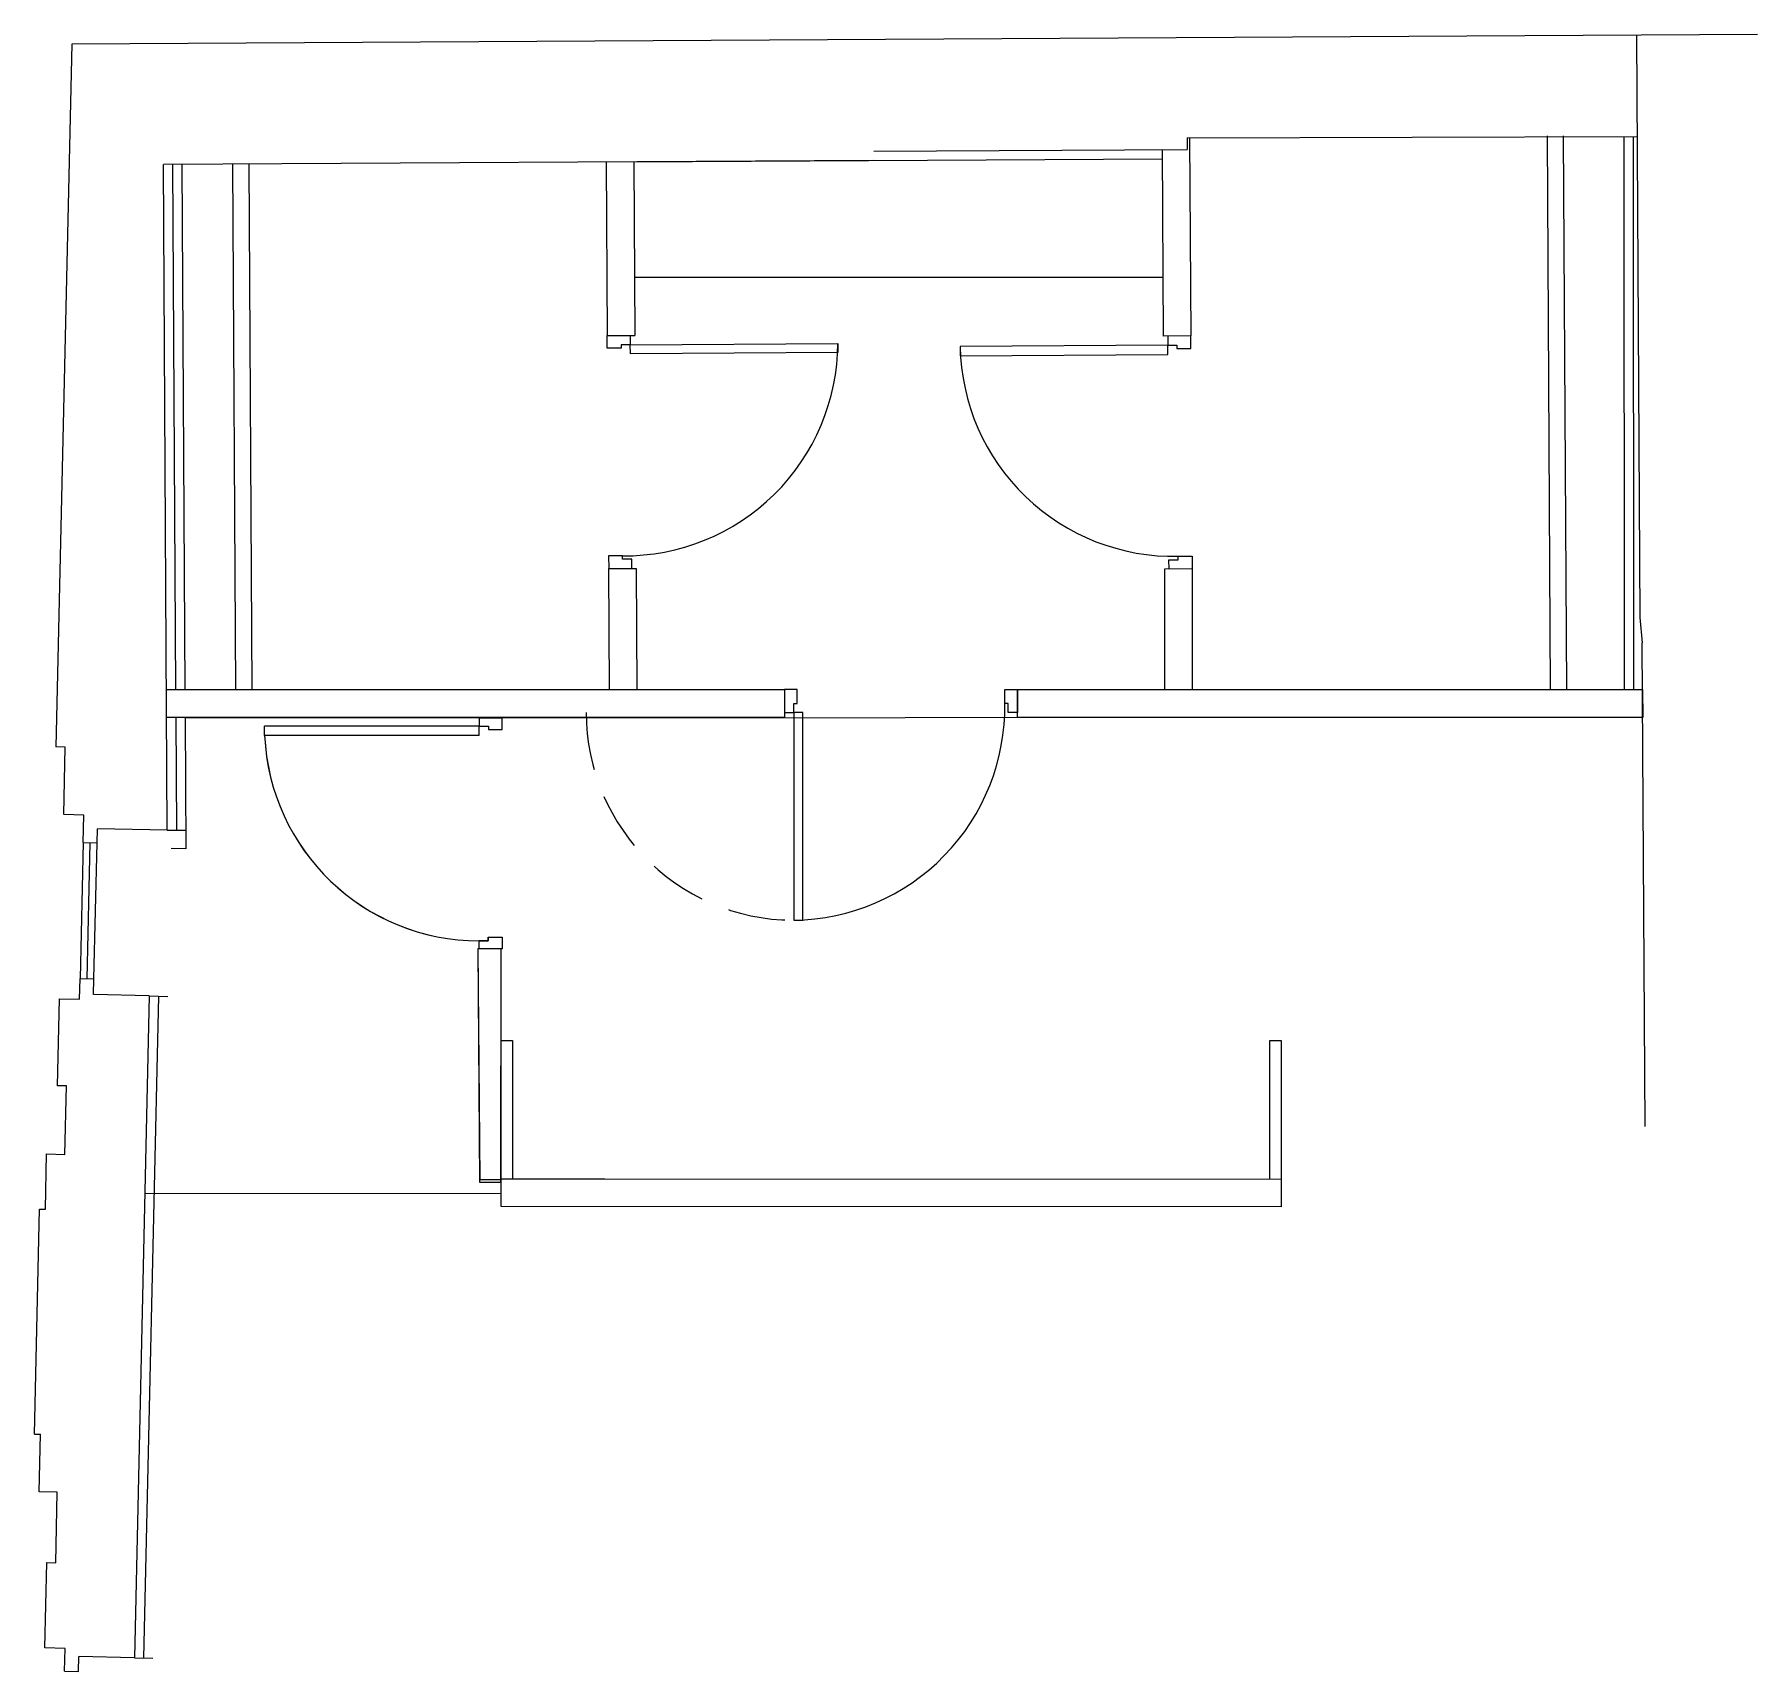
# Model space of a CAD drawing. Header units: metres. Extents: x -16.06 to -8.59, y 50.49 to 57.59.
import ezdxf

# ---------------------------------------------------------------- set-up
doc = ezdxf.new("R2010")
doc.units = ezdxf.units.M
doc.header["$LTSCALE"] = 2000
doc.linetypes.add('HIDDEN2', pattern=[0.0001875, 0.000125, -6.25e-05])
doc.layers.get('0').update_dxf_attribs({"true_color": 0x000000})
for name, color, linetype, true_color in [('01-FAC_CHASSIS EXI', 4, 'Continuous', 0x00ffff), ('02-ISOLATION', 6, 'Continuous', 0xff00ff), ('A-num pièce', 1, 'Continuous', 0xff0000), ('A-placo', 30, 'Continuous', 0xff7f00), ('A-projet', 7, 'Continuous', 0x5b6280)]:
    doc.layers.add(name, color=color, linetype=linetype, true_color=true_color)

# ---------------------------------------------------------------- blocks, each defined once
blk = doc.blocks.new('P_93100')
at = {"color": 0, "linetype": 'ByBlock', "lineweight": -2}
for p, q in [((0.425, 0.93), (0.465, 0.93)), ((0.425, 0), (0.425, 0.93)), ((0.465, 0), (0.465, 0.93)), ((-0.5, -0.1), (-0.5, 0)), ((-0.5, 0), (-0.465, 0)), ((-0.465, 0), (-0.465, -0.04)), ((0.425, 0), (0.465, 0)), ((0.465, 0), (0.465, -0.04)), ((0.5, 0), (0.465, 0)), ((0.5, -0.1), (0.5, 0)), ((-0.465, -0.04), (-0.45, -0.04)), ((-0.45, -0.04), (-0.45, -0.1)), ((0.465, -0.04), (0.45, -0.04)), ((0.45, -0.04), (0.45, -0.1)), ((-0.45, -0.1), (-0.5, -0.1)), ((0.45, -0.1), (0.5, -0.1))]:
    blk.add_line(p, q, dxfattribs=at)
blk.add_arc((0.465, 0), 0.9309, 92.46282, 180, dxfattribs=at)

msp = doc.modelspace()

# ---------------------------------------------------------------- linework, layer by layer
at = {"linetype": 'ByBlock', "lineweight": -2}
for p, q in [((-15.8947, 57.5463), (-15.9638, 54.5008)), ((-8.5865, 57.5884), (-15.8947, 57.5463)), ((-9.1113, 57.5854), (-9.0968, 55.0612)), ((-12.4185, 57.0821), (-11.0588, 57.0899)), ((-11.0588, 57.1399), (-9.1088, 57.1462)), ((-12.4183, 57.0421), (-15.4982, 57.0244)), ((-15.4816, 54.1392), (-15.4982, 57.0244)), ((-15.1982, 57.0261), (-15.1851, 54.7487)), ((-15.1282, 57.0265), (-15.1151, 54.7487)), ((-13.5783, 57.0354), (-13.5739, 56.2829)), ((-13.4583, 57.0361), (-13.4539, 56.2836)), ((-13.5739, 56.2829), (-13.4539, 56.2836)), ((-11.0439, 56.2818), (-11.1639, 56.2811)), ((-13.5681, 55.2729), (-13.4481, 55.2736)), ((-13.5681, 55.2729), (-13.5651, 54.7487)), ((-13.4481, 55.2736), (-13.4451, 54.7494)), ((-11.0381, 55.2718), (-11.158, 55.2711)), ((-11.158, 55.2711), (-11.158, 54.7488)), ((-11.0381, 55.2718), (-11.038, 54.7488)), ((-9.0741, 52.855), (-9.0862, 54.9513)), ((-15.9238, 54.4993), (-15.9638, 54.5008)), ((-15.9304, 54.2068), (-15.9238, 54.4993)), ((-15.8458, 54.085), (-15.8431, 54.2048)), ((-15.4816, 54.1392), (-15.7844, 54.1455)), ((-15.8611, 53.4063), (-15.8591, 53.4955)), ((-15.5592, 53.4206), (-15.6239, 50.5514)), ((-15.9569, 53.0314), (-15.9484, 53.4082)), ((-15.9249, 52.7338), (-15.9182, 53.0306)), ((-16.0096, 52.4958), (-16.0042, 52.7356)), ((-16.0571, 51.5213), (-16.0351, 52.4964)), ((-16.0373, 51.2708), (-16.0316, 51.5207)), ((-15.9648, 50.9635), (-15.958, 51.269)), ((-16.0119, 50.5942), (-16.0035, 50.9644)), ((-15.9268, 50.4933), (-15.9246, 50.5922)), ((-15.8668, 50.4919), (-15.8653, 50.5569)), ((-15.6239, 50.5514), (-15.8653, 50.5569))]:
    msp.add_line(p, q, dxfattribs=at)
for points in [[(-11.1685, 57.0893), (-11.1639, 56.2811)], [(-11.0588, 57.1399), (-11.0588, 57.0899)], [(-11.0488, 57.14), (-11.0439, 56.2818)], [(-9.4988, 57.1489), (-9.485, 54.7487)], [(-9.4288, 57.1493), (-9.415, 54.7487)], [(-13.4583, 57.0361), (-11.1683, 57.0493)], [(-9.0968, 55.0612), (-9.0862, 54.9513)], [(-15.8431, 54.2048), (-15.9304, 54.2068)], [(-15.7858, 54.0837), (-15.7844, 54.1455)], [(-15.8458, 54.085), (-15.7858, 54.0837)], [(-15.8591, 53.4955), (-15.7991, 53.4941)], [(-15.5592, 53.4206), (-15.8006, 53.4261), (-15.7991, 53.4941)], [(-15.9484, 53.4082), (-15.8611, 53.4063)], [(-15.9182, 53.0306), (-15.9569, 53.0314)], [(-16.0042, 52.7356), (-15.9249, 52.7338)], [(-16.0351, 52.4964), (-16.0096, 52.4958)], [(-16.0571, 51.5213), (-16.0316, 51.5207)], [(-15.958, 51.269), (-16.0373, 51.2708)], [(-16.0035, 50.9644), (-15.9648, 50.9635)], [(-15.9246, 50.5922), (-16.0119, 50.5942)], [(-15.9268, 50.4933), (-15.8668, 50.4919)]]:
    msp.add_lwpolyline(points, dxfattribs=at)
at = {"linetype": 'ByBlock', "lineweight": 18}
msp.add_lwpolyline([(-13.4554, 56.5361), (-11.1653, 56.5361)], dxfattribs=at)
at = {"linetype": 'ByBlock', "lineweight": -2}
for points in [[(-13.5736, 56.2279), (-13.5739, 56.2829), (-13.4739, 56.2835), (-13.4737, 56.2435), (-13.5137, 56.2433), (-13.5136, 56.2283)], [(-11.0436, 56.2268), (-11.0439, 56.2818), (-11.1439, 56.2812), (-11.1436, 56.2412), (-11.1036, 56.2414), (-11.1035, 56.2264)], [(-13.4734, 56.2035), (-13.4737, 56.2435), (-12.5737, 56.2493), (-12.5734, 56.2093)], [(-11.1434, 56.2012), (-11.1436, 56.2412), (-12.0436, 56.236), (-12.0434, 56.196)], [(-13.5678, 55.3279), (-13.5674, 55.2729), (-13.4674, 55.2736), (-13.4677, 55.3136), (-13.5077, 55.3133), (-13.5078, 55.3283)], [(-11.0384, 55.3268), (-11.0381, 55.2718), (-11.1381, 55.2712), (-11.1383, 55.3112), (-11.0983, 55.3115), (-11.0984, 55.3265)], [(-15.4851, 54.7487), (-12.805, 54.7487), (-12.805, 54.6277), (-15.4844, 54.6281)], [(-12.75, 54.7487), (-12.805, 54.7487), (-12.805, 54.6487), (-12.765, 54.6487), (-12.765, 54.6887), (-12.75, 54.6887)], [(-11.85, 54.7487), (-11.795, 54.7487), (-11.795, 54.6487), (-11.835, 54.6487), (-11.835, 54.6887), (-11.85, 54.6887)], [(-11.795, 54.7487), (-9.085, 54.749), (-9.0843, 54.628), (-11.795, 54.6277)], [(-12.725, 54.6487), (-12.765, 54.6487), (-12.765, 53.7487), (-12.725, 53.7487)]]:
    msp.add_lwpolyline(points, close=True, dxfattribs=at)
at = {"linetype": 'Continuous', "lineweight": -2}
for points in [[(-14.0343, 52.6276), (-14.0343, 53.2276), (-13.9843, 53.2276), (-13.9843, 52.6276)], [(-10.7017, 52.6264), (-10.7017, 53.2277), (-10.6517, 53.2277), (-10.6517, 52.6264)]]:
    msp.add_lwpolyline(points, dxfattribs=at)
msp.add_lwpolyline([(-13.5843, 52.6276), (-10.6517, 52.6264), (-10.6517, 52.5064), (-14.0343, 52.5076), (-14.0343, 52.6276)], close=True, dxfattribs=at)
at = {"linetype": 'ByBlock', "lineweight": -2}
for centre, start, end in [((-13.4995, 56.2541), 269.49039, 359.70491), ((-11.1179, 56.2521), 180.9947, 271.20922), ((-12.7758, 54.6745), 270.66487, 0.8794)]:
    msp.add_arc(centre, 0.9259, start, end, dxfattribs=at)
at = {"linetype": 'HIDDEN2', "lineweight": -2}
msp.add_arc((-12.765, 54.6487), 0.9, 180, 272.54732, dxfattribs=at)
at = {"layer": '01-FAC_CHASSIS EXI', "linetype": 'Continuous'}
msp.add_line((-15.8291, 53.4948), (-15.8158, 54.0843), dxfattribs=at)
at = {"layer": '01-FAC_CHASSIS EXI'}
for points in [[(-15.8458, 54.085), (-15.8591, 53.4955)], [(-15.7991, 53.4941), (-15.7858, 54.0837)]]:
    msp.add_lwpolyline(points, dxfattribs=at)
at = {"layer": '02-ISOLATION', "linetype": 'Continuous'}
for p, q in [((-15.4816, 54.1392), (-15.4016, 54.1397)), ((-15.6239, 50.5514), (-15.544, 50.5496))]:
    msp.add_line(p, q, dxfattribs=at)
for points in [[(-9.1655, 57.146), (-9.1644, 54.749)], [(-15.4182, 57.0248), (-15.4051, 54.7487)], [(-15.5592, 53.4206), (-15.4792, 53.4188)]]:
    msp.add_lwpolyline(points, dxfattribs=at)
at = {"layer": '02-ISOLATION'}
for points in [[(-9.1255, 57.1461), (-9.1244, 54.749)], [(-15.4582, 57.0246), (-15.4451, 54.7487)], [(-15.4444, 54.6281), (-15.4416, 54.1394)], [(-15.5192, 53.4197), (-15.5839, 50.5505)]]:
    msp.add_lwpolyline(points, dxfattribs=at)
at = {"layer": 'A-num pièce'}
msp.add_lwpolyline([(-14.1269, 52.6138), (-14.0344, 52.6139), (-14.0343, 53.6252), (-14.1343, 53.6252)], close=True, dxfattribs=at)
at = {"layer": 'A-placo'}
msp.add_lwpolyline([(-14.0343, 52.5635), (-15.5786, 52.5626)], dxfattribs=at)
at = {"layer": 'A-projet'}
for p, q in [((-9.1603, 54.628), (-15.404, 54.6242)), ((-15.404, 54.6242), (-15.4011, 54.0575)), ((-15.4011, 54.0575), (-15.4648, 54.0591))]:
    msp.add_line(p, q, dxfattribs=at)
msp.add_lwpolyline([(-14.0343, 52.6254), (-14.0343, 53.6251), (-14.1343, 53.6251), (-14.1256, 52.6247)], close=True, dxfattribs=at)

# ---------------------------------------------------------------- block references
at = {"layer": 'A-placo', "rotation": 90.00000000000001}
msp.add_blockref('P_93100', (-14.129, 54.1252), dxfattribs=at)
at = {"layer": 'A-projet', "rotation": 89.97915870749206}
msp.add_blockref('P_93100', (-14.1292, 54.1251), dxfattribs=at)

doc.saveas('drawing.dxf')
